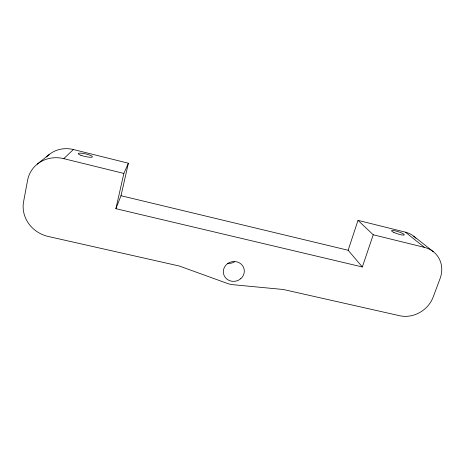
<?xml version="1.0" encoding="UTF-8"?>
<svg xmlns="http://www.w3.org/2000/svg" width="465" height="465" viewBox="0 0 465 465"><rect width="100%" height="100%" fill="white"/><g stroke="black" fill="none" stroke-linecap="round" stroke-linejoin="round"><path stroke-width="0.7" d="M362.34 266.968L348.14 250.257L358.004 220.364L373.238 234.773L362.34 266.968L115.895 208.686L123.864 173.433L128.381 163.215L73.412 149.538A28.551 26.679 29.1 0 0 46.529 156.972M115.895 208.686L121.005 195.719L128.381 163.215M358.004 220.364L405.416 232.163L424.4 247.363A27.702 24.587 -37.1 0 1 440.07 278.616L433.159 297.083A27.406 24.256 -34.9 0 1 399.638 315.729L283.325 289.497L232.076 284.615L228.553 283.848L179.287 266.021L48.221 236.47A30.847 28.499 24 0 1 23.581 201.734L27.58 180.292A31.178 28.964 27.3 0 1 63.775 158.652L73.412 149.538M37.247 164.145L49.133 154.554M234.656 261.696L233.814 262.26A9.719 9.213 -14.4 0 1 227.676 263.231M121.005 195.719L348.14 250.257M63.775 158.652L123.864 173.433M373.238 234.773L424.4 247.363M413.705 236.191L433.316 251.67M405.416 232.163A25.569 22.983 -37.8 0 1 415.948 238.237M240.783 278.692L238.522 280.203A10.544 9.905 -14.6 0 1 223.531 273.728A10.544 9.905 -14.6 0 1 234.465 261.499L237.167 261.923A10.544 9.905 -14.6 0 1 240.783 278.692M393.872 232.419A6.696 1.128 18 0 0 404.225 234.97A6.696 1.128 18 0 0 395.715 230.971A6.696 1.128 18 0 0 393.872 232.419M80.991 155.316A7.318 1.325 12.9 0 0 92.407 156.943A7.318 1.325 12.9 0 0 82.584 153.34A7.318 1.325 12.9 0 0 80.991 155.316"/></g></svg>
